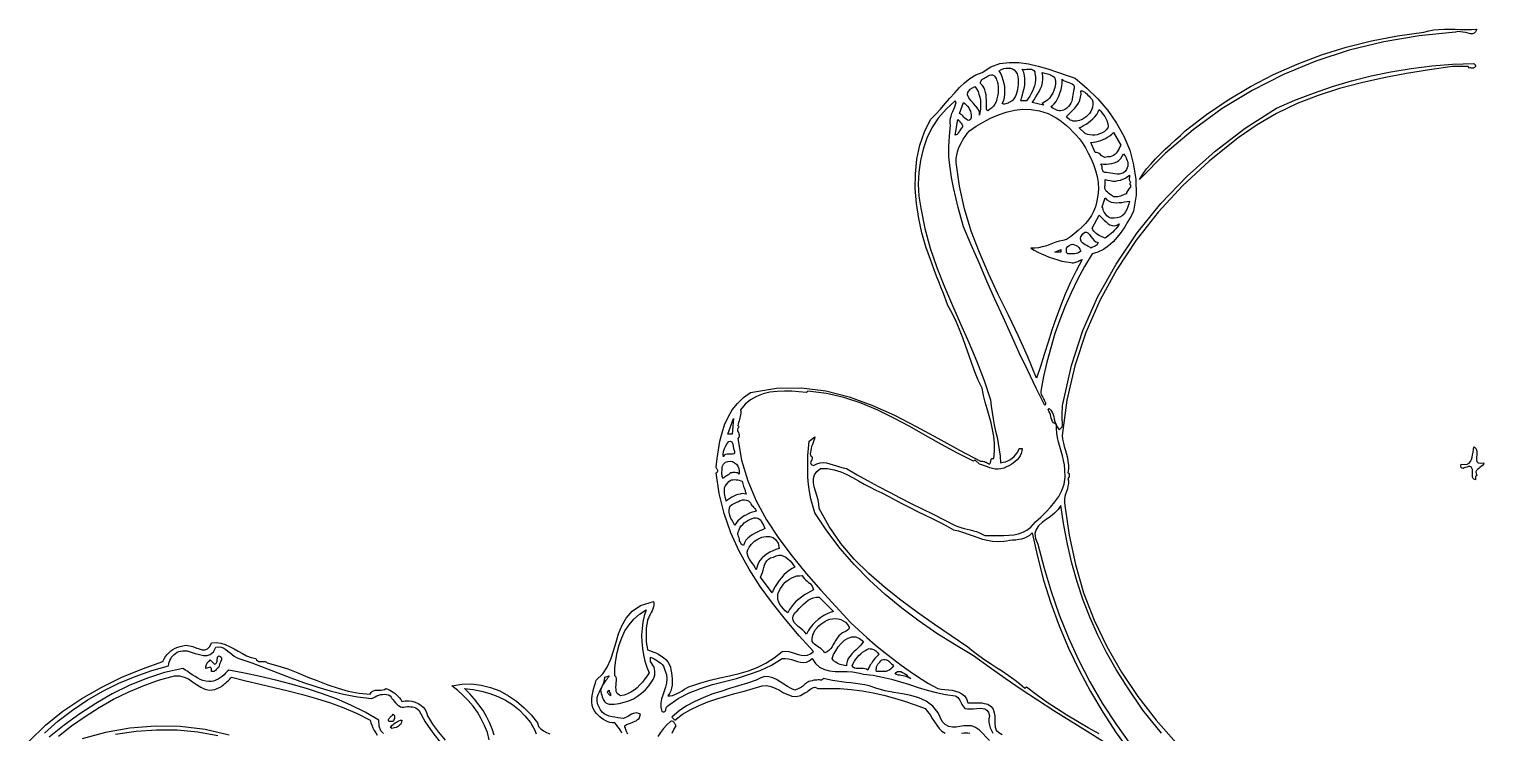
# Model space of a CAD drawing. Extents: x 0.04 to 7.15, y 0.03 to 8.65.
# Drawn here: x 0.44 to 7.13, y 5.41 to 8.65 of the extents above; entities that cross this region are included whole.
import ezdxf

# ---------------------------------------------------------------- set-up
doc = ezdxf.new("R2010")
doc.units = 0
doc.layers.add('1', color=7, linetype='Continuous')

msp = doc.modelspace()

# ---------------------------------------------------------------- linework, layer by layer
for points in [[(7.098, 8.651), (7.093, 8.64), (7.086, 8.634), (7.078, 8.631), (7.069, 8.631), (7.058, 8.633), (7.046, 8.636), (7.034, 8.638), (7.023, 8.64), (7.011, 8.641), (7, 8.638), (6.833, 8.621), (6.67, 8.593), (6.511, 8.555), (6.357, 8.504), (6.208, 8.443), (6.064, 8.37), (5.926, 8.286), (5.793, 8.189), (5.666, 8.081), (5.546, 7.96), (5.562, 7.985), (5.579, 8.009), (5.599, 8.032), (5.62, 8.055), (5.642, 8.078), (5.664, 8.1), (5.688, 8.121), (5.711, 8.143), (5.734, 8.163), (5.756, 8.184), (5.854, 8.259), (5.954, 8.327), (6.057, 8.388), (6.163, 8.443), (6.272, 8.491), (6.383, 8.533), (6.497, 8.569), (6.614, 8.598), (6.733, 8.621), (6.855, 8.638), (6.877, 8.644), (6.9, 8.648), (6.924, 8.65), (6.949, 8.652), (6.974, 8.652), (6.998, 8.651), (7.024, 8.65), (7.049, 8.65), (7.074, 8.65), (7.098, 8.651)], [(3.164, 5.413), (3.159, 5.423), (3.153, 5.433), (3.146, 5.442), (3.139, 5.451), (3.131, 5.46), (3.12, 5.46), (3.109, 5.462), (3.099, 5.465), (3.09, 5.469), (3.08, 5.475), (3.071, 5.481), (3.063, 5.488), (3.055, 5.496), (3.047, 5.504), (3.039, 5.513), (3.032, 5.526), (3.028, 5.54), (3.026, 5.555), (3.026, 5.57), (3.027, 5.585), (3.03, 5.6), (3.034, 5.615), (3.038, 5.63), (3.042, 5.644), (3.046, 5.657), (3.076, 5.685), (3.097, 5.717), (3.113, 5.753), (3.126, 5.791), (3.137, 5.831), (3.149, 5.87), (3.164, 5.907), (3.184, 5.942), (3.212, 5.974), (3.25, 6), (3.309, 6.019), (3.311, 6.011), (3.311, 6.002), (3.31, 5.994), (3.307, 5.985), (3.303, 5.976), (3.298, 5.968), (3.294, 5.959), (3.289, 5.951), (3.286, 5.942), (3.282, 5.934), (3.28, 5.921), (3.277, 5.907), (3.276, 5.893), (3.275, 5.879), (3.275, 5.865), (3.275, 5.85), (3.276, 5.836), (3.277, 5.822), (3.28, 5.808), (3.282, 5.796), (3.295, 5.791), (3.307, 5.787), (3.32, 5.782), (3.333, 5.776), (3.344, 5.769), (3.356, 5.761), (3.366, 5.752), (3.375, 5.741), (3.382, 5.73), (3.388, 5.717), (3.39, 5.704), (3.392, 5.691), (3.394, 5.677), (3.395, 5.662), (3.396, 5.648), (3.395, 5.634), (3.393, 5.62), (3.389, 5.607), (3.383, 5.595), (3.375, 5.585), (3.386, 5.585), (3.397, 5.586), (3.408, 5.59), (3.419, 5.595), (3.43, 5.601), (3.441, 5.608), (3.452, 5.615), (3.463, 5.622), (3.475, 5.627), (3.486, 5.631), (3.528, 5.645), (3.571, 5.657), (3.615, 5.667), (3.659, 5.677), (3.703, 5.688), (3.746, 5.7), (3.787, 5.715), (3.827, 5.735), (3.865, 5.759), (3.901, 5.789), (3.916, 5.79), (3.932, 5.788), (3.947, 5.784), (3.962, 5.779), (3.976, 5.775), (3.99, 5.771), (4.004, 5.77), (4.018, 5.771), (4.032, 5.777), (4.046, 5.789), (3.98, 5.861), (3.917, 5.935), (3.857, 6.011), (3.801, 6.088), (3.75, 6.168), (3.704, 6.25), (3.665, 6.335), (3.634, 6.424), (3.611, 6.516), (3.598, 6.611), (3.602, 6.613), (3.604, 6.616), (3.605, 6.618), (3.605, 6.621), (3.604, 6.624), (3.602, 6.626), (3.601, 6.629), (3.599, 6.632), (3.598, 6.635), (3.598, 6.638), (3.602, 6.677), (3.608, 6.717), (3.615, 6.756), (3.625, 6.795), (3.637, 6.832), (3.653, 6.867), (3.672, 6.9), (3.696, 6.93), (3.724, 6.957), (3.756, 6.98), (3.876, 7), (3.991, 7.002), (4.102, 6.988), (4.21, 6.96), (4.315, 6.922), (4.418, 6.876), (4.518, 6.824), (4.618, 6.77), (4.717, 6.715), (4.815, 6.664), (4.82, 6.664), (4.824, 6.664), (4.828, 6.663), (4.833, 6.662), (4.836, 6.66), (4.84, 6.659), (4.844, 6.657), (4.847, 6.655), (4.851, 6.653), (4.855, 6.651), (4.858, 6.653), (4.86, 6.656), (4.861, 6.66), (4.862, 6.664), (4.862, 6.667), (4.863, 6.671), (4.864, 6.674), (4.866, 6.676), (4.87, 6.677), (4.875, 6.677), (4.879, 6.711), (4.879, 6.745), (4.876, 6.777), (4.87, 6.81), (4.863, 6.841), (4.854, 6.873), (4.845, 6.905), (4.836, 6.936), (4.828, 6.967), (4.822, 7), (4.804, 7.037), (4.789, 7.075), (4.774, 7.114), (4.76, 7.153), (4.747, 7.192), (4.733, 7.231), (4.718, 7.27), (4.702, 7.307), (4.684, 7.345), (4.664, 7.381), (4.657, 7.402), (4.649, 7.423), (4.641, 7.444), (4.632, 7.465), (4.624, 7.486), (4.615, 7.507), (4.607, 7.528), (4.599, 7.549), (4.592, 7.57), (4.585, 7.592), (4.563, 7.651), (4.544, 7.715), (4.53, 7.781), (4.52, 7.849), (4.514, 7.918), (4.515, 7.986), (4.521, 8.054), (4.535, 8.118), (4.556, 8.18), (4.585, 8.236), (4.608, 8.259), (4.63, 8.283), (4.652, 8.309), (4.673, 8.334), (4.696, 8.359), (4.718, 8.383), (4.741, 8.405), (4.766, 8.425), (4.793, 8.441), (4.822, 8.453), (4.862, 8.478), (4.904, 8.493), (4.947, 8.499), (4.991, 8.498), (5.036, 8.492), (5.08, 8.482), (5.124, 8.469), (5.168, 8.454), (5.209, 8.44), (5.25, 8.427)], [(5.381, 5.373), (5.305, 5.421), (5.229, 5.468), (5.152, 5.516), (5.077, 5.564), (5.002, 5.614), (4.928, 5.664), (4.854, 5.716), (4.782, 5.769), (4.698, 5.819), (4.614, 5.872), (4.532, 5.928), (4.453, 5.988), (4.376, 6.05), (4.303, 6.117), (4.233, 6.188), (4.168, 6.263), (4.107, 6.343), (4.052, 6.427), (4.042, 6.459), (4.034, 6.491), (4.027, 6.524), (4.023, 6.557), (4.02, 6.59), (4.019, 6.623), (4.019, 6.657), (4.02, 6.69), (4.023, 6.723), (4.026, 6.756), (4.052, 6.776), (4.05, 6.767), (4.047, 6.759), (4.044, 6.75), (4.041, 6.741), (4.037, 6.732), (4.035, 6.723), (4.033, 6.715), (4.032, 6.706), (4.031, 6.698), (4.032, 6.69), (4.038, 6.686), (4.04, 6.681), (4.039, 6.676), (4.038, 6.671), (4.035, 6.666), (4.033, 6.661), (4.032, 6.656), (4.033, 6.652), (4.038, 6.648), (4.046, 6.644), (4.061, 6.652), (4.076, 6.657), (4.091, 6.658), (4.106, 6.656), (4.121, 6.652), (4.136, 6.648), (4.152, 6.643), (4.166, 6.638), (4.182, 6.634), (4.197, 6.631), (4.246, 6.602), (4.295, 6.575), (4.345, 6.548), (4.395, 6.522), (4.445, 6.496), (4.496, 6.47), (4.546, 6.445), (4.597, 6.42), (4.647, 6.394), (4.697, 6.368), (4.71, 6.363), (4.724, 6.359), (4.739, 6.355), (4.753, 6.352), (4.767, 6.348), (4.782, 6.344), (4.796, 6.34), (4.809, 6.335), (4.822, 6.329), (4.835, 6.322), (4.856, 6.322), (4.877, 6.322), (4.9, 6.322), (4.922, 6.322), (4.945, 6.323), (4.967, 6.326), (4.989, 6.33), (5.009, 6.337), (5.028, 6.347), (5.046, 6.361), (5.068, 6.385), (5.092, 6.407), (5.115, 6.43), (5.137, 6.453), (5.157, 6.477), (5.175, 6.502), (5.189, 6.529), (5.199, 6.558), (5.204, 6.59), (5.203, 6.625), (5.201, 6.647), (5.197, 6.668), (5.192, 6.689), (5.186, 6.71), (5.18, 6.731), (5.174, 6.752), (5.169, 6.773), (5.165, 6.793), (5.164, 6.814), (5.164, 6.835), (5.156, 6.837), (5.15, 6.841), (5.145, 6.847), (5.142, 6.854), (5.14, 6.862), (5.138, 6.87), (5.136, 6.879), (5.133, 6.887), (5.129, 6.894), (5.125, 6.901), (5.131, 6.907), (5.138, 6.899), (5.144, 6.889), (5.148, 6.879), (5.152, 6.869), (5.154, 6.858), (5.157, 6.847), (5.16, 6.837), (5.164, 6.827), (5.17, 6.817), (5.177, 6.809), (5.19, 6.822), (5.191, 6.832), (5.191, 6.843), (5.19, 6.854), (5.19, 6.867), (5.19, 6.879), (5.19, 6.892), (5.191, 6.905), (5.192, 6.917), (5.194, 6.929), (5.197, 6.94), (5.233, 7.105), (5.286, 7.266), (5.355, 7.421), (5.439, 7.571), (5.536, 7.714), (5.645, 7.849), (5.765, 7.975), (5.894, 8.091), (6.032, 8.196), (6.177, 8.289), (6.261, 8.325), (6.347, 8.358), (6.434, 8.388), (6.522, 8.414), (6.612, 8.437), (6.703, 8.456), (6.796, 8.471), (6.891, 8.483), (6.987, 8.49), (7.085, 8.493), (7.086, 8.492), (7.088, 8.49), (7.089, 8.489), (7.09, 8.487), (7.092, 8.486), (7.092, 8.484), (7.092, 8.482), (7.092, 8.48), (7.09, 8.477), (7.088, 8.475), (7.085, 8.474), (7.083, 8.473), (7.08, 8.473), (7.077, 8.473), (7.074, 8.473), (7.071, 8.474), (7.068, 8.474), (7.065, 8.473), (7.059, 8.48), (7.053, 8.48), (7.047, 8.48), (7.041, 8.48), (7.033, 8.48), (7.026, 8.48), (7.018, 8.48), (7.01, 8.48), (7.002, 8.48), (6.994, 8.48), (6.986, 8.48), (6.88, 8.464), (6.775, 8.447), (6.671, 8.428), (6.568, 8.405), (6.467, 8.378), (6.368, 8.347), (6.271, 8.309), (6.177, 8.264), (6.087, 8.212), (6, 8.151), (5.867, 8.045), (5.744, 7.931), (5.632, 7.81), (5.53, 7.681), (5.441, 7.546), (5.363, 7.404), (5.299, 7.256), (5.248, 7.103), (5.212, 6.945), (5.19, 6.782), (5.192, 6.765), (5.196, 6.747), (5.2, 6.731), (5.205, 6.713), (5.21, 6.696), (5.214, 6.68), (5.217, 6.663), (5.219, 6.646), (5.219, 6.629), (5.217, 6.611), (5.219, 6.61), (5.22, 6.608), (5.222, 6.607), (5.222, 6.605), (5.223, 6.603), (5.223, 6.6), (5.223, 6.597), (5.223, 6.594), (5.223, 6.592), (5.217, 6.585), (5.219, 6.573), (5.219, 6.561), (5.217, 6.549), (5.214, 6.537), (5.21, 6.525), (5.206, 6.513), (5.203, 6.501), (5.201, 6.488), (5.201, 6.474), (5.203, 6.46), (5.222, 6.323), (5.251, 6.189), (5.289, 6.059), (5.338, 5.933), (5.396, 5.811), (5.463, 5.694), (5.539, 5.581), (5.623, 5.472), (5.715, 5.368)], [(5.25, 8.427), (5.304, 8.381), (5.354, 8.331), (5.4, 8.277), (5.44, 8.219), (5.474, 8.159), (5.501, 8.095), (5.519, 8.028), (5.529, 7.96), (5.53, 7.888), (5.519, 7.815), (5.507, 7.792), (5.493, 7.767), (5.479, 7.743), (5.462, 7.718), (5.444, 7.695), (5.425, 7.674), (5.403, 7.655), (5.38, 7.638), (5.355, 7.626), (5.328, 7.618), (5.293, 7.56), (5.261, 7.5), (5.231, 7.439), (5.204, 7.378), (5.18, 7.315), (5.157, 7.251), (5.138, 7.186), (5.12, 7.12), (5.105, 7.054), (5.092, 6.986), (5.092, 6.979), (5.094, 6.972), (5.097, 6.965), (5.101, 6.958), (5.105, 6.952), (5.108, 6.945), (5.111, 6.939), (5.113, 6.933), (5.113, 6.927), (5.111, 6.921), (5.071, 7), (5.032, 7.081), (4.993, 7.162), (4.955, 7.245), (4.918, 7.327), (4.881, 7.41), (4.844, 7.493), (4.808, 7.576), (4.772, 7.66), (4.736, 7.743), (4.724, 7.787), (4.712, 7.832), (4.701, 7.877), (4.69, 7.923), (4.681, 7.969), (4.674, 8.016), (4.669, 8.063), (4.668, 8.111), (4.671, 8.16), (4.677, 8.21), (4.675, 8.221), (4.675, 8.231), (4.676, 8.242), (4.679, 8.252), (4.683, 8.263), (4.687, 8.273), (4.692, 8.284), (4.696, 8.294), (4.7, 8.305), (4.703, 8.315), (4.697, 8.322), (4.656, 8.284), (4.62, 8.243), (4.591, 8.197), (4.568, 8.15), (4.55, 8.099), (4.538, 8.047), (4.53, 7.994), (4.528, 7.939), (4.531, 7.884), (4.539, 7.828), (4.558, 7.735), (4.583, 7.644), (4.614, 7.555), (4.648, 7.467), (4.685, 7.381), (4.722, 7.296), (4.76, 7.21), (4.797, 7.123), (4.831, 7.036), (4.861, 6.947), (4.864, 6.917), (4.868, 6.888), (4.872, 6.859), (4.878, 6.831), (4.884, 6.802), (4.891, 6.774), (4.896, 6.745), (4.901, 6.717), (4.905, 6.687), (4.907, 6.657), (4.918, 6.659), (4.93, 6.661), (4.94, 6.666), (4.95, 6.671), (4.96, 6.678), (4.969, 6.685), (4.976, 6.694), (4.983, 6.703), (4.989, 6.713), (4.993, 6.723), (5.006, 6.723), (5.005, 6.711), (5.002, 6.699), (4.997, 6.689), (4.99, 6.679), (4.983, 6.671), (4.974, 6.662), (4.965, 6.655), (4.955, 6.649), (4.944, 6.643), (4.934, 6.638), (4.921, 6.632), (4.908, 6.629), (4.895, 6.628), (4.882, 6.628), (4.87, 6.63), (4.858, 6.634), (4.846, 6.638), (4.833, 6.642), (4.821, 6.647), (4.809, 6.651), (4.789, 6.671), (4.782, 6.664), (4.708, 6.701), (4.635, 6.741), (4.562, 6.782), (4.489, 6.823), (4.416, 6.862), (4.342, 6.899), (4.265, 6.931), (4.186, 6.957), (4.105, 6.976), (4.019, 6.986), (4.013, 6.98), (3.979, 6.983), (3.946, 6.986), (3.912, 6.986), (3.878, 6.985), (3.845, 6.981), (3.814, 6.974), (3.784, 6.962), (3.756, 6.947), (3.732, 6.927), (3.71, 6.901), (3.711, 6.893), (3.711, 6.885), (3.71, 6.877), (3.709, 6.87), (3.707, 6.863), (3.705, 6.856), (3.703, 6.849), (3.701, 6.842), (3.699, 6.835), (3.697, 6.828), (3.703, 6.822), (3.699, 6.817), (3.696, 6.811), (3.696, 6.806), (3.698, 6.801), (3.7, 6.796), (3.702, 6.79), (3.704, 6.785), (3.704, 6.78), (3.702, 6.775), (3.697, 6.769), (3.714, 6.669), (3.743, 6.574), (3.782, 6.482), (3.83, 6.394), (3.886, 6.309), (3.947, 6.227), (4.012, 6.148), (4.08, 6.07), (4.149, 5.995), (4.217, 5.921), (4.254, 5.886), (4.292, 5.853), (4.33, 5.819), (4.37, 5.787), (4.409, 5.756), (4.45, 5.725), (4.491, 5.696), (4.533, 5.668), (4.575, 5.642), (4.618, 5.618), (4.634, 5.615), (4.65, 5.614), (4.667, 5.612), (4.684, 5.61), (4.7, 5.606), (4.715, 5.601), (4.729, 5.594), (4.74, 5.584), (4.75, 5.57), (4.756, 5.552), (4.763, 5.552), (4.772, 5.552), (4.781, 5.552), (4.791, 5.553), (4.8, 5.553), (4.811, 5.553), (4.821, 5.552), (4.831, 5.55), (4.84, 5.548), (4.848, 5.546), (4.864, 5.535), (4.873, 5.523), (4.878, 5.507), (4.88, 5.491), (4.88, 5.474), (4.88, 5.457), (4.882, 5.441), (4.887, 5.427), (4.898, 5.416), (4.914, 5.407)], [(7.131, 6.657), (7.129, 6.65), (7.125, 6.644), (7.119, 6.639), (7.113, 6.635), (7.107, 6.631), (7.101, 6.626), (7.097, 6.621), (7.094, 6.615), (7.095, 6.607), (7.098, 6.598), (7.096, 6.597), (7.094, 6.595), (7.093, 6.594), (7.092, 6.592), (7.092, 6.59), (7.092, 6.587), (7.092, 6.584), (7.092, 6.581), (7.092, 6.578), (7.085, 6.581), (7.081, 6.585), (7.079, 6.591), (7.078, 6.597), (7.078, 6.604), (7.078, 6.612), (7.078, 6.619), (7.078, 6.626), (7.076, 6.632), (7.072, 6.638), (7.066, 6.639), (7.06, 6.639), (7.053, 6.637), (7.046, 6.635), (7.04, 6.633), (7.035, 6.631), (7.03, 6.632), (7.027, 6.635), (7.025, 6.641), (7.026, 6.651), (7.041, 6.649), (7.054, 6.65), (7.063, 6.655), (7.069, 6.662), (7.074, 6.672), (7.077, 6.682), (7.079, 6.694), (7.081, 6.706), (7.083, 6.718), (7.085, 6.73), (7.093, 6.725), (7.097, 6.717), (7.098, 6.706), (7.098, 6.694), (7.097, 6.682), (7.097, 6.671), (7.099, 6.663), (7.105, 6.657), (7.115, 6.655), (7.131, 6.657)], [(5.648, 5.412), (5.562, 5.518), (5.486, 5.631), (5.438, 5.706), (5.394, 5.784), (5.354, 5.863), (5.319, 5.943), (5.287, 6.025), (5.259, 6.109), (5.235, 6.195), (5.215, 6.282), (5.198, 6.37), (5.184, 6.46), (5.171, 6.442), (5.155, 6.425), (5.136, 6.41), (5.116, 6.396), (5.098, 6.382), (5.082, 6.367), (5.07, 6.35), (5.064, 6.331), (5.067, 6.309), (5.078, 6.282), (5.107, 6.172), (5.14, 6.064), (5.177, 5.957), (5.219, 5.852), (5.266, 5.75), (5.317, 5.649), (5.375, 5.551), (5.437, 5.455), (5.505, 5.361)], [(0.436, 5.376), (0.511, 5.449), (0.592, 5.514), (0.679, 5.572), (0.77, 5.625), (0.863, 5.67), (0.958, 5.709), (1.052, 5.743), (1.058, 5.755), (1.064, 5.766), (1.072, 5.775), (1.08, 5.784), (1.089, 5.791), (1.098, 5.798), (1.108, 5.804), (1.12, 5.809), (1.131, 5.812), (1.144, 5.815), (1.159, 5.817), (1.174, 5.815), (1.189, 5.811), (1.204, 5.805), (1.218, 5.8), (1.232, 5.796), (1.245, 5.796), (1.257, 5.8), (1.267, 5.811), (1.276, 5.828), (1.298, 5.83), (1.319, 5.827), (1.339, 5.821), (1.359, 5.812), (1.379, 5.801), (1.398, 5.79), (1.418, 5.779), (1.437, 5.769), (1.458, 5.761), (1.48, 5.756), (1.483, 5.75), (1.488, 5.745), (1.493, 5.743), (1.498, 5.743), (1.504, 5.743), (1.511, 5.743), (1.517, 5.743), (1.523, 5.742), (1.528, 5.74), (1.532, 5.736), (1.581, 5.723), (1.627, 5.708), (1.673, 5.69), (1.719, 5.671), (1.765, 5.653), (1.811, 5.635), (1.858, 5.62), (1.905, 5.606), (1.955, 5.597), (2.006, 5.592), (2.01, 5.6), (2.015, 5.605), (2.021, 5.608), (2.029, 5.611), (2.037, 5.611), (2.046, 5.611), (2.055, 5.611), (2.064, 5.612), (2.071, 5.614), (2.078, 5.618), (2.087, 5.615), (2.096, 5.611), (2.104, 5.606), (2.112, 5.601), (2.12, 5.595), (2.127, 5.589), (2.134, 5.582), (2.14, 5.575), (2.146, 5.567), (2.151, 5.559), (2.167, 5.561), (2.183, 5.562), (2.198, 5.56), (2.213, 5.556), (2.226, 5.55), (2.239, 5.542), (2.25, 5.532), (2.258, 5.521), (2.265, 5.508), (2.269, 5.493), (2.293, 5.454), (2.32, 5.417), (2.35, 5.381)], [(1.309, 5.717), (1.305, 5.714), (1.303, 5.711), (1.3, 5.708), (1.297, 5.705), (1.294, 5.701), (1.291, 5.699), (1.288, 5.696), (1.284, 5.696), (1.28, 5.696), (1.276, 5.697), (1.276, 5.7), (1.276, 5.703), (1.276, 5.705), (1.275, 5.708), (1.275, 5.71), (1.274, 5.712), (1.273, 5.714), (1.271, 5.715), (1.269, 5.717), (1.25, 5.71), (1.25, 5.715), (1.25, 5.719), (1.251, 5.724), (1.252, 5.728), (1.254, 5.732), (1.256, 5.736), (1.259, 5.74), (1.262, 5.743), (1.266, 5.746), (1.269, 5.75), (1.289, 5.73), (1.294, 5.732), (1.298, 5.736), (1.3, 5.74), (1.301, 5.744), (1.301, 5.748), (1.302, 5.753), (1.303, 5.758), (1.303, 5.762), (1.305, 5.766), (1.309, 5.769), (1.316, 5.766), (1.32, 5.763), (1.322, 5.758), (1.321, 5.752), (1.32, 5.747), (1.317, 5.74), (1.314, 5.734), (1.312, 5.728), (1.31, 5.722), (1.309, 5.717)], [(2.554, 5.382), (2.545, 5.416), (2.532, 5.448), (2.517, 5.479), (2.5, 5.509), (2.479, 5.537), (2.457, 5.563), (2.432, 5.588), (2.407, 5.611), (2.381, 5.631), (2.427, 5.638), (2.472, 5.639), (2.517, 5.634), (2.56, 5.623), (2.602, 5.607), (2.642, 5.585), (2.679, 5.56), (2.715, 5.53), (2.747, 5.497), (2.776, 5.46), (2.781, 5.444), (2.791, 5.432), (2.803, 5.423), (2.817, 5.416), (2.832, 5.409)], [(2.111, 5.467), (2.092, 5.467), (2.09, 5.471), (2.09, 5.475), (2.091, 5.479), (2.094, 5.482), (2.096, 5.485), (2.099, 5.488), (2.103, 5.491), (2.106, 5.493), (2.109, 5.496), (2.111, 5.5), (2.115, 5.497), (2.117, 5.494), (2.118, 5.49), (2.118, 5.487), (2.118, 5.483), (2.117, 5.48), (2.115, 5.476), (2.114, 5.473), (2.113, 5.469), (2.111, 5.467)], [(1.305, 5.401), (1.213, 5.418), (1.118, 5.426), (1.023, 5.426), (0.928, 5.42), (0.834, 5.407)], [(2.151, 5.473), (2.15, 5.465), (2.149, 5.458), (2.145, 5.453), (2.141, 5.449), (2.136, 5.445), (2.131, 5.442), (2.125, 5.439), (2.118, 5.437), (2.111, 5.436), (2.105, 5.434), (2.098, 5.44), (2.102, 5.444), (2.106, 5.448), (2.111, 5.452), (2.115, 5.456), (2.121, 5.46), (2.127, 5.464), (2.132, 5.467), (2.138, 5.47), (2.145, 5.472), (2.151, 5.473)]]:
    msp.add_lwpolyline(points)
at = {"layer": '1'}
for points in [[(4.894, 8.401), (4.895, 8.387), (4.895, 8.372), (4.895, 8.358), (4.893, 8.344), (4.89, 8.331), (4.886, 8.318), (4.881, 8.307), (4.874, 8.297), (4.865, 8.289), (4.855, 8.282), (4.848, 8.276), (4.846, 8.277), (4.844, 8.279), (4.843, 8.28), (4.842, 8.282), (4.842, 8.284), (4.842, 8.287), (4.842, 8.29), (4.842, 8.293), (4.842, 8.296), (4.842, 8.305), (4.842, 8.316), (4.842, 8.327), (4.841, 8.338), (4.84, 8.35), (4.837, 8.361), (4.834, 8.372), (4.829, 8.383), (4.823, 8.392), (4.815, 8.401), (4.815, 8.408), (4.817, 8.414), (4.82, 8.418), (4.824, 8.422), (4.829, 8.425), (4.834, 8.428), (4.84, 8.431), (4.845, 8.434), (4.85, 8.437), (4.855, 8.44), (4.863, 8.442), (4.869, 8.442), (4.875, 8.439), (4.879, 8.436), (4.883, 8.43), (4.886, 8.425), (4.888, 8.418), (4.891, 8.412), (4.893, 8.406), (4.894, 8.401)], [(4.986, 8.434), (4.987, 8.421), (4.987, 8.409), (4.987, 8.397), (4.986, 8.385), (4.984, 8.373), (4.982, 8.362), (4.979, 8.351), (4.974, 8.341), (4.968, 8.331), (4.96, 8.322), (4.957, 8.32), (4.953, 8.318), (4.95, 8.316), (4.945, 8.314), (4.941, 8.312), (4.936, 8.31), (4.931, 8.308), (4.925, 8.307), (4.92, 8.307), (4.914, 8.309), (4.921, 8.323), (4.925, 8.338), (4.927, 8.354), (4.927, 8.37), (4.926, 8.386), (4.923, 8.402), (4.919, 8.417), (4.914, 8.432), (4.908, 8.447), (4.901, 8.46), (4.911, 8.466), (4.921, 8.47), (4.931, 8.473), (4.942, 8.473), (4.952, 8.472), (4.962, 8.469), (4.97, 8.464), (4.977, 8.456), (4.983, 8.446), (4.986, 8.434)], [(5.065, 8.447), (5.067, 8.432), (5.067, 8.418), (5.066, 8.404), (5.063, 8.391), (5.059, 8.379), (5.054, 8.367), (5.048, 8.355), (5.041, 8.344), (5.034, 8.333), (5.026, 8.322), (5, 8.322), (5.003, 8.335), (5.007, 8.349), (5.011, 8.364), (5.015, 8.379), (5.018, 8.394), (5.019, 8.409), (5.019, 8.424), (5.017, 8.439), (5.013, 8.453), (5.006, 8.467), (5.013, 8.466), (5.02, 8.466), (5.027, 8.467), (5.035, 8.467), (5.042, 8.467), (5.049, 8.467), (5.055, 8.465), (5.06, 8.461), (5.064, 8.456), (5.065, 8.447)], [(5.157, 8.427), (5.159, 8.412), (5.159, 8.398), (5.157, 8.384), (5.152, 8.37), (5.147, 8.358), (5.14, 8.346), (5.132, 8.335), (5.122, 8.325), (5.111, 8.317), (5.098, 8.309), (5.105, 8.302), (5.052, 8.315), (5.061, 8.327), (5.069, 8.34), (5.077, 8.352), (5.085, 8.365), (5.091, 8.378), (5.096, 8.391), (5.099, 8.406), (5.101, 8.421), (5.101, 8.437), (5.098, 8.453), (5.104, 8.451), (5.111, 8.449), (5.117, 8.447), (5.123, 8.446), (5.129, 8.444), (5.136, 8.442), (5.141, 8.439), (5.147, 8.436), (5.152, 8.432), (5.157, 8.427)], [(4.809, 8.256), (4.81, 8.27), (4.804, 8.284), (4.793, 8.297), (4.782, 8.31), (4.77, 8.323), (4.76, 8.336), (4.755, 8.349), (4.756, 8.361), (4.767, 8.375), (4.789, 8.388), (4.796, 8.377), (4.803, 8.365), (4.807, 8.352), (4.811, 8.339), (4.814, 8.325), (4.815, 8.311), (4.815, 8.297), (4.814, 8.283), (4.812, 8.27), (4.809, 8.256)], [(5.243, 8.368), (5.241, 8.358), (5.24, 8.349), (5.238, 8.34), (5.236, 8.33), (5.234, 8.321), (5.23, 8.312), (5.226, 8.304), (5.22, 8.296), (5.212, 8.289), (5.203, 8.282), (5.197, 8.279), (5.19, 8.277), (5.183, 8.276), (5.176, 8.276), (5.169, 8.278), (5.162, 8.28), (5.156, 8.284), (5.149, 8.287), (5.143, 8.291), (5.138, 8.296), (5.146, 8.3), (5.154, 8.308), (5.162, 8.319), (5.168, 8.331), (5.175, 8.344), (5.18, 8.358), (5.185, 8.374), (5.188, 8.39), (5.19, 8.405), (5.19, 8.421), (5.196, 8.416), (5.204, 8.412), (5.212, 8.409), (5.221, 8.407), (5.229, 8.404), (5.236, 8.4), (5.242, 8.395), (5.245, 8.388), (5.246, 8.379), (5.243, 8.368)], [(4.769, 8.236), (4.763, 8.233), (4.758, 8.232), (4.753, 8.234), (4.748, 8.237), (4.743, 8.242), (4.738, 8.247), (4.733, 8.253), (4.728, 8.258), (4.722, 8.261), (4.717, 8.263), (4.736, 8.315), (4.743, 8.31), (4.749, 8.304), (4.754, 8.298), (4.76, 8.29), (4.764, 8.282), (4.768, 8.274), (4.77, 8.266), (4.771, 8.256), (4.771, 8.246), (4.769, 8.236)], [(5.328, 8.328), (5.331, 8.317), (5.331, 8.305), (5.329, 8.293), (5.326, 8.283), (5.322, 8.273), (5.316, 8.264), (5.309, 8.256), (5.301, 8.249), (5.292, 8.242), (5.282, 8.236), (5.277, 8.234), (5.27, 8.232), (5.263, 8.23), (5.256, 8.229), (5.248, 8.229), (5.241, 8.229), (5.234, 8.231), (5.227, 8.233), (5.222, 8.238), (5.217, 8.243), (5.21, 8.25), (5.219, 8.259), (5.229, 8.268), (5.239, 8.279), (5.249, 8.289), (5.258, 8.3), (5.265, 8.312), (5.271, 8.325), (5.275, 8.339), (5.277, 8.353), (5.276, 8.368), (5.282, 8.368), (5.289, 8.365), (5.294, 8.362), (5.299, 8.358), (5.304, 8.354), (5.309, 8.348), (5.314, 8.343), (5.319, 8.337), (5.324, 8.333), (5.328, 8.328)], [(4.73, 8.197), (4.725, 8.194), (4.722, 8.19), (4.719, 8.186), (4.717, 8.182), (4.715, 8.178), (4.712, 8.174), (4.71, 8.17), (4.707, 8.167), (4.702, 8.165), (4.697, 8.164), (4.71, 8.236), (4.713, 8.233), (4.717, 8.23), (4.72, 8.226), (4.723, 8.223), (4.726, 8.219), (4.729, 8.215), (4.73, 8.211), (4.731, 8.207), (4.731, 8.202), (4.73, 8.197)], [(5.282, 8.131), (5.297, 8.106), (5.31, 8.081), (5.324, 8.055), (5.335, 8.029), (5.344, 8.002), (5.351, 7.974), (5.356, 7.946), (5.357, 7.916), (5.355, 7.886), (5.348, 7.855), (5.343, 7.834), (5.335, 7.813), (5.325, 7.794), (5.312, 7.775), (5.297, 7.757), (5.281, 7.741), (5.264, 7.725), (5.246, 7.71), (5.228, 7.696), (5.21, 7.684), (5.193, 7.68), (5.177, 7.676), (5.161, 7.671), (5.145, 7.665), (5.13, 7.659), (5.114, 7.654), (5.098, 7.65), (5.081, 7.646), (5.064, 7.644), (5.046, 7.644), (5.062, 7.635), (5.078, 7.626), (5.095, 7.618), (5.113, 7.61), (5.131, 7.602), (5.15, 7.596), (5.17, 7.59), (5.189, 7.585), (5.21, 7.581), (5.23, 7.578), (5.236, 7.577), (5.242, 7.577), (5.247, 7.578), (5.253, 7.579), (5.258, 7.581), (5.263, 7.583), (5.267, 7.586), (5.272, 7.588), (5.277, 7.59), (5.282, 7.592), (5.254, 7.54), (5.228, 7.487), (5.204, 7.433), (5.182, 7.378), (5.162, 7.323), (5.143, 7.267), (5.125, 7.211), (5.107, 7.155), (5.09, 7.1), (5.072, 7.046), (5.032, 7.144), (4.989, 7.24), (4.943, 7.336), (4.896, 7.431), (4.851, 7.527), (4.809, 7.624), (4.771, 7.723), (4.74, 7.825), (4.717, 7.93), (4.703, 8.039), (4.703, 8.056), (4.705, 8.072), (4.709, 8.088), (4.713, 8.103), (4.719, 8.117), (4.727, 8.131), (4.735, 8.145), (4.744, 8.158), (4.753, 8.171), (4.763, 8.184), (4.794, 8.205), (4.827, 8.224), (4.861, 8.243), (4.897, 8.258), (4.933, 8.27), (4.971, 8.279), (5.009, 8.283), (5.047, 8.282), (5.086, 8.276), (5.125, 8.263), (5.143, 8.254), (5.162, 8.244), (5.179, 8.233), (5.195, 8.221), (5.21, 8.208), (5.225, 8.195), (5.24, 8.18), (5.254, 8.164), (5.268, 8.148), (5.282, 8.131)], [(5.401, 8.197), (5.393, 8.188), (5.384, 8.18), (5.374, 8.175), (5.363, 8.17), (5.352, 8.166), (5.341, 8.164), (5.33, 8.164), (5.318, 8.165), (5.307, 8.167), (5.296, 8.171), (5.269, 8.197), (5.279, 8.202), (5.289, 8.208), (5.3, 8.214), (5.311, 8.222), (5.321, 8.23), (5.332, 8.239), (5.341, 8.249), (5.349, 8.259), (5.356, 8.271), (5.361, 8.282), (5.368, 8.275), (5.374, 8.266), (5.38, 8.258), (5.386, 8.25), (5.391, 8.241), (5.395, 8.232), (5.399, 8.223), (5.401, 8.214), (5.402, 8.206), (5.401, 8.197)], [(5.46, 8.118), (5.456, 8.111), (5.452, 8.103), (5.448, 8.095), (5.444, 8.087), (5.439, 8.081), (5.433, 8.075), (5.427, 8.07), (5.419, 8.067), (5.411, 8.065), (5.401, 8.065), (5.393, 8.063), (5.386, 8.062), (5.38, 8.064), (5.375, 8.067), (5.37, 8.071), (5.365, 8.076), (5.36, 8.08), (5.354, 8.083), (5.348, 8.085), (5.342, 8.085), (5.322, 8.131), (5.334, 8.132), (5.346, 8.134), (5.357, 8.136), (5.368, 8.14), (5.379, 8.144), (5.389, 8.149), (5.399, 8.155), (5.409, 8.161), (5.418, 8.168), (5.427, 8.177), (5.46, 8.118)], [(5.486, 8.006), (5.48, 7.997), (5.472, 7.991), (5.463, 7.987), (5.453, 7.985), (5.444, 7.985), (5.433, 7.986), (5.423, 7.987), (5.412, 7.989), (5.403, 7.991), (5.394, 7.993), (5.387, 7.993), (5.381, 7.995), (5.378, 7.998), (5.377, 8.002), (5.375, 8.007), (5.375, 8.012), (5.374, 8.018), (5.373, 8.023), (5.371, 8.028), (5.368, 8.032), (5.381, 8.031), (5.394, 8.031), (5.407, 8.032), (5.418, 8.034), (5.43, 8.037), (5.441, 8.042), (5.451, 8.048), (5.46, 8.057), (5.467, 8.067), (5.473, 8.078), (5.477, 8.072), (5.481, 8.066), (5.485, 8.059), (5.488, 8.051), (5.491, 8.044), (5.493, 8.036), (5.493, 8.029), (5.492, 8.021), (5.49, 8.013), (5.486, 8.006)], [(5.506, 7.947), (5.5, 7.94), (5.504, 7.935), (5.505, 7.931), (5.504, 7.926), (5.502, 7.922), (5.499, 7.918), (5.495, 7.914), (5.492, 7.909), (5.489, 7.905), (5.487, 7.9), (5.486, 7.894), (5.481, 7.893), (5.475, 7.891), (5.469, 7.888), (5.464, 7.886), (5.458, 7.884), (5.453, 7.882), (5.447, 7.881), (5.441, 7.88), (5.434, 7.88), (5.427, 7.881), (5.422, 7.885), (5.416, 7.888), (5.41, 7.893), (5.404, 7.897), (5.399, 7.902), (5.393, 7.907), (5.39, 7.913), (5.387, 7.919), (5.386, 7.926), (5.388, 7.934), (5.388, 7.96), (5.399, 7.957), (5.411, 7.955), (5.423, 7.953), (5.435, 7.953), (5.447, 7.955), (5.458, 7.957), (5.47, 7.961), (5.481, 7.966), (5.49, 7.972), (5.5, 7.98), (5.5, 7.976), (5.5, 7.973), (5.5, 7.969), (5.499, 7.965), (5.499, 7.962), (5.499, 7.958), (5.5, 7.955), (5.501, 7.952), (5.503, 7.949), (5.506, 7.947)], [(5.5, 7.861), (5.497, 7.848), (5.493, 7.835), (5.488, 7.822), (5.482, 7.811), (5.475, 7.801), (5.467, 7.793), (5.456, 7.787), (5.444, 7.783), (5.43, 7.782), (5.414, 7.782), (5.407, 7.785), (5.402, 7.789), (5.396, 7.793), (5.392, 7.798), (5.388, 7.804), (5.384, 7.81), (5.381, 7.816), (5.379, 7.822), (5.377, 7.829), (5.375, 7.835), (5.388, 7.875), (5.396, 7.866), (5.406, 7.86), (5.416, 7.856), (5.428, 7.854), (5.441, 7.853), (5.453, 7.854), (5.465, 7.855), (5.477, 7.857), (5.489, 7.859), (5.5, 7.861)], [(5.453, 7.756), (5.449, 7.749), (5.443, 7.741), (5.437, 7.733), (5.43, 7.725), (5.423, 7.718), (5.416, 7.711), (5.408, 7.705), (5.401, 7.699), (5.394, 7.694), (5.388, 7.69), (5.381, 7.693), (5.374, 7.696), (5.367, 7.699), (5.36, 7.703), (5.353, 7.707), (5.347, 7.712), (5.341, 7.717), (5.336, 7.723), (5.332, 7.729), (5.328, 7.736), (5.361, 7.796), (5.368, 7.789), (5.376, 7.781), (5.384, 7.773), (5.392, 7.765), (5.401, 7.758), (5.41, 7.752), (5.42, 7.748), (5.431, 7.747), (5.442, 7.75), (5.453, 7.756)], [(5.355, 7.671), (5.354, 7.666), (5.352, 7.662), (5.349, 7.658), (5.346, 7.656), (5.342, 7.654), (5.338, 7.652), (5.334, 7.65), (5.329, 7.648), (5.326, 7.647), (5.322, 7.644), (5.317, 7.648), (5.31, 7.652), (5.303, 7.656), (5.296, 7.66), (5.29, 7.664), (5.284, 7.669), (5.279, 7.674), (5.276, 7.681), (5.275, 7.688), (5.276, 7.697), (5.286, 7.71), (5.294, 7.717), (5.302, 7.717), (5.309, 7.714), (5.316, 7.707), (5.322, 7.698), (5.329, 7.689), (5.337, 7.68), (5.345, 7.674), (5.355, 7.671)], [(5.157, 7.625), (5.184, 7.638), (5.184, 7.625), (5.157, 7.625)], [(5.276, 7.631), (5.271, 7.627), (5.266, 7.623), (5.261, 7.621), (5.255, 7.62), (5.249, 7.618), (5.243, 7.618), (5.236, 7.618), (5.229, 7.618), (5.223, 7.618), (5.217, 7.618), (5.214, 7.62), (5.212, 7.622), (5.21, 7.624), (5.21, 7.627), (5.21, 7.629), (5.21, 7.633), (5.21, 7.636), (5.21, 7.638), (5.21, 7.641), (5.21, 7.644), (5.216, 7.652), (5.223, 7.657), (5.231, 7.661), (5.239, 7.662), (5.247, 7.66), (5.254, 7.657), (5.261, 7.653), (5.267, 7.647), (5.272, 7.639), (5.276, 7.631)], [(3.651, 6.789), (3.677, 6.861), (3.671, 6.789), (3.651, 6.789)], [(3.677, 6.723), (3.682, 6.71), (3.682, 6.703), (3.679, 6.698), (3.673, 6.696), (3.666, 6.696), (3.657, 6.697), (3.649, 6.697), (3.641, 6.695), (3.635, 6.692), (3.631, 6.684), (3.63, 6.695), (3.632, 6.708), (3.636, 6.722), (3.642, 6.735), (3.649, 6.746), (3.656, 6.754), (3.663, 6.756), (3.67, 6.753), (3.674, 6.743), (3.677, 6.723)], [(3.703, 6.618), (3.703, 6.605), (3.7, 6.607), (3.696, 6.61), (3.691, 6.611), (3.686, 6.612), (3.68, 6.612), (3.675, 6.612), (3.67, 6.611), (3.665, 6.61), (3.661, 6.607), (3.657, 6.605), (3.655, 6.602), (3.652, 6.6), (3.65, 6.599), (3.647, 6.597), (3.644, 6.596), (3.641, 6.594), (3.638, 6.592), (3.636, 6.59), (3.633, 6.588), (3.631, 6.585), (3.628, 6.589), (3.626, 6.594), (3.625, 6.599), (3.624, 6.604), (3.624, 6.61), (3.624, 6.615), (3.625, 6.621), (3.625, 6.627), (3.625, 6.632), (3.625, 6.638), (3.632, 6.65), (3.641, 6.659), (3.652, 6.663), (3.662, 6.664), (3.673, 6.662), (3.682, 6.657), (3.691, 6.65), (3.698, 6.641), (3.702, 6.63), (3.703, 6.618)], [(5.36, 5.409), (5.31, 5.438), (5.261, 5.467), (5.212, 5.496), (5.164, 5.526), (5.117, 5.557), (5.071, 5.59), (5.026, 5.625), (5.019, 5.618), (4.994, 5.64), (4.968, 5.66), (4.942, 5.678), (4.915, 5.696), (4.888, 5.714), (4.861, 5.731), (4.834, 5.749), (4.807, 5.768), (4.782, 5.787), (4.756, 5.809), (4.68, 5.861), (4.602, 5.913), (4.524, 5.968), (4.447, 6.024), (4.372, 6.084), (4.3, 6.147), (4.233, 6.214), (4.172, 6.286), (4.118, 6.363), (4.072, 6.447), (4.071, 6.466), (4.067, 6.486), (4.061, 6.506), (4.055, 6.526), (4.049, 6.546), (4.046, 6.565), (4.046, 6.584), (4.05, 6.601), (4.061, 6.617), (4.078, 6.631), (4.111, 6.63), (4.141, 6.624), (4.171, 6.615), (4.199, 6.603), (4.226, 6.589), (4.253, 6.574), (4.279, 6.559), (4.306, 6.544), (4.333, 6.531), (4.361, 6.519)], [(3.736, 6.513), (3.727, 6.514), (3.717, 6.515), (3.708, 6.513), (3.698, 6.511), (3.689, 6.507), (3.679, 6.503), (3.67, 6.498), (3.661, 6.492), (3.652, 6.486), (3.644, 6.48), (3.642, 6.489), (3.64, 6.498), (3.638, 6.507), (3.637, 6.516), (3.636, 6.524), (3.636, 6.532), (3.637, 6.541), (3.64, 6.549), (3.645, 6.557), (3.651, 6.565), (3.656, 6.571), (3.662, 6.575), (3.668, 6.578), (3.675, 6.579), (3.682, 6.58), (3.69, 6.579), (3.697, 6.578), (3.704, 6.576), (3.711, 6.574), (3.717, 6.572), (3.719, 6.566), (3.721, 6.56), (3.722, 6.554), (3.724, 6.548), (3.726, 6.542), (3.729, 6.537), (3.731, 6.53), (3.732, 6.525), (3.734, 6.518), (3.736, 6.513)], [(4.361, 6.519), (4.393, 6.501), (4.426, 6.483), (4.459, 6.466), (4.492, 6.449), (4.525, 6.432), (4.559, 6.416), (4.592, 6.4), (4.625, 6.383), (4.658, 6.366), (4.69, 6.348), (4.713, 6.343), (4.736, 6.336), (4.758, 6.328), (4.78, 6.321), (4.802, 6.313), (4.824, 6.306), (4.847, 6.3), (4.87, 6.296), (4.895, 6.295), (4.921, 6.296), (4.934, 6.298), (4.948, 6.3), (4.962, 6.302), (4.977, 6.303), (4.991, 6.305), (5.004, 6.307), (5.018, 6.311), (5.03, 6.317), (5.042, 6.324), (5.052, 6.335), (5.076, 6.225), (5.105, 6.117), (5.138, 6.011), (5.177, 5.906), (5.22, 5.804), (5.268, 5.703), (5.32, 5.605), (5.377, 5.509), (5.439, 5.414), (5.506, 5.322)], [(3.782, 6.434), (3.771, 6.431), (3.759, 6.428), (3.748, 6.423), (3.737, 6.418), (3.726, 6.412), (3.716, 6.405), (3.707, 6.398), (3.698, 6.389), (3.69, 6.379), (3.684, 6.368), (3.68, 6.375), (3.676, 6.384), (3.671, 6.392), (3.666, 6.401), (3.662, 6.41), (3.659, 6.42), (3.657, 6.43), (3.657, 6.439), (3.659, 6.45), (3.664, 6.46), (3.672, 6.465), (3.681, 6.469), (3.69, 6.474), (3.7, 6.479), (3.709, 6.483), (3.719, 6.486), (3.729, 6.486), (3.738, 6.485), (3.747, 6.481), (3.756, 6.473), (3.757, 6.469), (3.759, 6.465), (3.762, 6.46), (3.766, 6.457), (3.769, 6.453), (3.773, 6.45), (3.776, 6.446), (3.779, 6.442), (3.781, 6.438), (3.782, 6.434)], [(3.822, 6.355), (3.811, 6.349), (3.799, 6.344), (3.787, 6.338), (3.775, 6.332), (3.764, 6.325), (3.753, 6.318), (3.744, 6.31), (3.735, 6.3), (3.728, 6.289), (3.723, 6.276), (3.718, 6.279), (3.714, 6.282), (3.711, 6.287), (3.708, 6.293), (3.706, 6.298), (3.705, 6.305), (3.703, 6.311), (3.701, 6.317), (3.699, 6.323), (3.697, 6.328), (3.699, 6.339), (3.703, 6.349), (3.707, 6.358), (3.713, 6.366), (3.72, 6.373), (3.727, 6.38), (3.736, 6.386), (3.744, 6.391), (3.753, 6.396), (3.763, 6.401), (3.773, 6.404), (3.782, 6.404), (3.79, 6.402), (3.797, 6.398), (3.803, 6.392), (3.807, 6.385), (3.811, 6.377), (3.815, 6.369), (3.819, 6.362), (3.822, 6.355)], [(3.888, 6.263), (3.873, 6.258), (3.859, 6.252), (3.845, 6.245), (3.832, 6.238), (3.82, 6.229), (3.809, 6.219), (3.799, 6.207), (3.791, 6.194), (3.786, 6.18), (3.782, 6.164), (3.778, 6.174), (3.772, 6.184), (3.765, 6.194), (3.758, 6.204), (3.751, 6.213), (3.745, 6.224), (3.742, 6.234), (3.741, 6.245), (3.743, 6.257), (3.75, 6.269), (3.76, 6.283), (3.774, 6.296), (3.79, 6.306), (3.808, 6.314), (3.826, 6.318), (3.844, 6.318), (3.86, 6.313), (3.873, 6.303), (3.883, 6.287), (3.888, 6.263)], [(3.96, 6.177), (3.947, 6.171), (3.935, 6.162), (3.922, 6.152), (3.91, 6.141), (3.899, 6.128), (3.888, 6.115), (3.878, 6.101), (3.869, 6.087), (3.861, 6.073), (3.855, 6.059), (3.802, 6.131), (3.807, 6.141), (3.811, 6.152), (3.814, 6.163), (3.817, 6.175), (3.821, 6.186), (3.825, 6.196), (3.831, 6.206), (3.838, 6.214), (3.848, 6.22), (3.861, 6.223), (3.874, 6.229), (3.886, 6.231), (3.897, 6.231), (3.908, 6.227), (3.919, 6.222), (3.928, 6.215), (3.938, 6.206), (3.946, 6.197), (3.953, 6.187), (3.96, 6.177)], [(4.046, 6.072), (4.032, 6.065), (4.018, 6.057), (4.004, 6.049), (3.991, 6.039), (3.978, 6.029), (3.965, 6.018), (3.954, 6.006), (3.944, 5.994), (3.935, 5.981), (3.927, 5.967), (3.916, 5.976), (3.907, 5.985), (3.898, 5.995), (3.891, 6.005), (3.886, 6.016), (3.882, 6.027), (3.881, 6.039), (3.882, 6.052), (3.887, 6.065), (3.894, 6.078), (3.901, 6.089), (3.908, 6.099), (3.916, 6.108), (3.926, 6.115), (3.936, 6.122), (3.946, 6.128), (3.957, 6.132), (3.969, 6.136), (3.981, 6.137), (3.993, 6.138), (3.998, 6.13), (4.004, 6.123), (4.011, 6.117), (4.017, 6.112), (4.023, 6.106), (4.03, 6.101), (4.035, 6.095), (4.04, 6.089), (4.043, 6.081), (4.046, 6.072)], [(4.138, 5.973), (4.123, 5.968), (4.108, 5.962), (4.094, 5.954), (4.08, 5.945), (4.067, 5.935), (4.054, 5.924), (4.042, 5.912), (4.031, 5.898), (4.021, 5.884), (4.013, 5.868), (4.006, 5.877), (3.997, 5.886), (3.987, 5.895), (3.976, 5.903), (3.966, 5.912), (3.958, 5.921), (3.952, 5.931), (3.95, 5.942), (3.952, 5.953), (3.96, 5.967), (3.97, 5.976), (3.98, 5.986), (3.99, 5.997), (4, 6.006), (4.011, 6.016), (4.021, 6.024), (4.033, 6.031), (4.045, 6.036), (4.058, 6.039), (4.072, 6.039), (4.138, 5.973)], [(3.289, 5.69), (3.28, 5.676), (3.27, 5.662), (3.259, 5.648), (3.247, 5.635), (3.234, 5.622), (3.22, 5.611), (3.205, 5.602), (3.19, 5.594), (3.174, 5.588), (3.157, 5.585), (3.148, 5.59), (3.142, 5.596), (3.138, 5.604), (3.137, 5.614), (3.136, 5.624), (3.137, 5.635), (3.138, 5.645), (3.139, 5.655), (3.139, 5.664), (3.138, 5.671), (3.131, 5.677), (3.132, 5.713), (3.136, 5.749), (3.142, 5.784), (3.151, 5.819), (3.163, 5.851), (3.178, 5.883), (3.197, 5.911), (3.219, 5.937), (3.245, 5.96), (3.276, 5.98), (3.267, 5.953), (3.261, 5.924), (3.257, 5.894), (3.255, 5.864), (3.256, 5.833), (3.259, 5.803), (3.264, 5.773), (3.27, 5.744), (3.279, 5.716), (3.289, 5.69)], [(4.21, 5.901), (4.21, 5.896), (4.208, 5.892), (4.204, 5.888), (4.2, 5.885), (4.196, 5.882), (4.19, 5.879), (4.185, 5.877), (4.18, 5.874), (4.175, 5.871), (4.171, 5.868), (4.162, 5.86), (4.155, 5.85), (4.148, 5.84), (4.142, 5.83), (4.136, 5.82), (4.131, 5.81), (4.124, 5.801), (4.117, 5.793), (4.108, 5.787), (4.098, 5.782), (4.093, 5.789), (4.087, 5.795), (4.081, 5.8), (4.075, 5.805), (4.069, 5.809), (4.062, 5.813), (4.056, 5.817), (4.05, 5.822), (4.044, 5.828), (4.039, 5.835), (4.039, 5.847), (4.041, 5.858), (4.044, 5.869), (4.049, 5.879), (4.055, 5.889), (4.062, 5.898), (4.071, 5.906), (4.08, 5.914), (4.089, 5.921), (4.098, 5.927), (4.109, 5.933), (4.121, 5.937), (4.133, 5.939), (4.146, 5.94), (4.159, 5.939), (4.171, 5.936), (4.182, 5.93), (4.193, 5.923), (4.202, 5.913), (4.21, 5.901)], [(4.276, 5.835), (4.269, 5.824), (4.261, 5.814), (4.252, 5.805), (4.242, 5.796), (4.232, 5.787), (4.222, 5.777), (4.214, 5.767), (4.206, 5.756), (4.201, 5.743), (4.197, 5.73), (4.197, 5.723), (4.189, 5.724), (4.182, 5.726), (4.175, 5.727), (4.168, 5.729), (4.161, 5.732), (4.154, 5.735), (4.148, 5.739), (4.142, 5.743), (4.136, 5.749), (4.131, 5.756), (4.138, 5.774), (4.148, 5.792), (4.159, 5.81), (4.173, 5.826), (4.189, 5.84), (4.205, 5.85), (4.222, 5.856), (4.24, 5.856), (4.258, 5.849), (4.276, 5.835)], [(0.507, 5.412), (0.569, 5.468), (0.635, 5.519), (0.704, 5.565), (0.775, 5.606), (0.849, 5.643), (0.924, 5.674), (1.001, 5.701), (1.078, 5.723), (1.079, 5.731), (1.081, 5.74), (1.084, 5.747), (1.088, 5.755), (1.092, 5.762), (1.098, 5.768), (1.104, 5.775), (1.11, 5.78), (1.117, 5.785), (1.125, 5.789), (1.143, 5.792), (1.163, 5.791), (1.182, 5.786), (1.201, 5.78), (1.22, 5.774), (1.238, 5.77), (1.255, 5.77), (1.27, 5.775), (1.284, 5.787), (1.296, 5.809), (1.309, 5.81), (1.321, 5.808), (1.332, 5.804), (1.342, 5.798), (1.351, 5.79), (1.361, 5.782), (1.37, 5.774), (1.38, 5.767), (1.39, 5.761), (1.401, 5.756)], [(3.191, 5.41), (3.189, 5.415), (3.186, 5.42), (3.184, 5.425), (3.182, 5.43), (3.18, 5.436), (3.178, 5.441), (3.177, 5.447), (3.185, 5.452), (3.194, 5.456), (3.203, 5.459), (3.212, 5.462), (3.221, 5.466), (3.229, 5.47), (3.236, 5.475), (3.243, 5.481), (3.247, 5.489), (3.25, 5.5), (3.241, 5.504), (3.233, 5.506), (3.224, 5.505), (3.217, 5.503), (3.209, 5.5), (3.201, 5.495), (3.194, 5.491), (3.186, 5.486), (3.178, 5.483), (3.171, 5.48), (3.158, 5.482), (3.145, 5.484), (3.132, 5.486), (3.119, 5.488), (3.106, 5.491), (3.094, 5.496), (3.083, 5.502), (3.074, 5.509), (3.065, 5.52), (3.059, 5.532), (3.052, 5.548), (3.05, 5.563), (3.051, 5.577), (3.055, 5.59), (3.061, 5.603), (3.067, 5.616), (3.074, 5.629), (3.08, 5.642), (3.084, 5.656), (3.085, 5.671), (3.105, 5.677), (3.102, 5.671), (3.098, 5.666), (3.094, 5.659), (3.089, 5.653), (3.084, 5.647), (3.079, 5.64), (3.075, 5.633), (3.071, 5.626), (3.068, 5.619), (3.065, 5.611), (3.067, 5.604), (3.069, 5.596), (3.071, 5.588), (3.073, 5.58), (3.076, 5.573), (3.08, 5.566), (3.084, 5.559), (3.09, 5.553), (3.097, 5.549), (3.105, 5.546), (3.129, 5.546), (3.152, 5.55), (3.175, 5.555), (3.196, 5.562), (3.217, 5.571), (3.236, 5.583), (3.255, 5.597), (3.272, 5.612), (3.288, 5.631), (3.302, 5.651), (3.308, 5.66), (3.312, 5.67), (3.315, 5.679), (3.316, 5.689), (3.316, 5.698), (3.314, 5.707), (3.312, 5.716), (3.307, 5.725), (3.302, 5.734), (3.296, 5.743), (3.296, 5.763), (3.303, 5.759), (3.312, 5.755), (3.32, 5.75), (3.328, 5.746), (3.336, 5.74), (3.343, 5.735), (3.349, 5.728), (3.355, 5.721), (3.359, 5.712), (3.361, 5.703)], [(4.348, 5.776), (4.341, 5.769), (4.334, 5.763), (4.328, 5.756), (4.322, 5.749), (4.317, 5.742), (4.312, 5.734), (4.307, 5.727), (4.303, 5.719), (4.299, 5.712), (4.296, 5.703), (4.289, 5.707), (4.282, 5.709), (4.274, 5.71), (4.266, 5.71), (4.258, 5.71), (4.25, 5.71), (4.242, 5.71), (4.235, 5.712), (4.229, 5.717), (4.223, 5.723), (4.229, 5.734), (4.234, 5.744), (4.24, 5.753), (4.248, 5.762), (4.255, 5.77), (4.263, 5.777), (4.272, 5.785), (4.282, 5.791), (4.291, 5.797), (4.302, 5.802), (4.307, 5.801), (4.313, 5.8), (4.318, 5.799), (4.323, 5.797), (4.327, 5.794), (4.332, 5.791), (4.336, 5.788), (4.34, 5.784), (4.344, 5.78), (4.348, 5.776)], [(2.067, 5.411), (2.055, 5.424), (2.047, 5.445), (2.046, 5.473), (1.982, 5.51), (1.917, 5.542), (1.85, 5.571), (1.782, 5.596), (1.712, 5.618), (1.642, 5.638), (1.571, 5.657), (1.5, 5.673), (1.427, 5.689), (1.355, 5.703), (1.348, 5.696), (1.34, 5.689), (1.333, 5.681), (1.324, 5.673), (1.315, 5.667), (1.306, 5.661), (1.296, 5.656), (1.285, 5.652), (1.274, 5.651), (1.263, 5.651), (1.249, 5.652), (1.236, 5.655), (1.223, 5.659), (1.212, 5.666), (1.2, 5.673), (1.189, 5.68), (1.178, 5.688), (1.167, 5.696), (1.156, 5.703), (1.144, 5.71), (1.059, 5.692), (0.976, 5.665), (0.896, 5.632), (0.818, 5.593), (0.743, 5.549), (0.67, 5.501), (0.598, 5.449), (0.529, 5.395)], [(1.401, 5.756), (1.461, 5.736), (1.521, 5.714), (1.581, 5.691), (1.64, 5.668), (1.699, 5.646), (1.76, 5.626), (1.821, 5.607), (1.883, 5.592), (1.947, 5.58), (2.013, 5.572), (2.02, 5.576), (2.028, 5.58), (2.037, 5.584), (2.045, 5.587), (2.054, 5.59), (2.063, 5.591), (2.072, 5.592), (2.081, 5.591), (2.09, 5.589), (2.098, 5.585), (2.102, 5.579), (2.106, 5.572), (2.111, 5.566), (2.116, 5.56), (2.122, 5.553), (2.127, 5.547), (2.133, 5.542), (2.139, 5.538), (2.145, 5.534), (2.151, 5.532), (2.16, 5.533), (2.168, 5.534), (2.177, 5.535), (2.185, 5.535), (2.193, 5.534), (2.2, 5.534), (2.208, 5.532), (2.215, 5.529), (2.222, 5.525), (2.23, 5.519), (2.259, 5.465), (2.294, 5.414), (2.333, 5.365)], [(3.361, 5.703), (3.369, 5.682), (3.371, 5.662), (3.369, 5.643), (3.365, 5.625), (3.358, 5.606), (3.352, 5.588), (3.347, 5.57), (3.343, 5.552), (3.343, 5.532), (3.348, 5.513), (3.354, 5.511), (3.358, 5.511), (3.362, 5.513), (3.364, 5.516), (3.366, 5.52), (3.367, 5.524), (3.368, 5.528), (3.37, 5.532), (3.372, 5.536), (3.375, 5.539), (3.423, 5.572), (3.473, 5.598), (3.526, 5.618), (3.581, 5.636), (3.636, 5.65), (3.692, 5.665), (3.747, 5.682), (3.8, 5.701), (3.852, 5.725), (3.901, 5.756), (3.916, 5.756), (3.931, 5.754), (3.945, 5.751), (3.959, 5.747), (3.972, 5.743), (3.986, 5.739), (3.999, 5.738), (4.013, 5.74), (4.026, 5.746), (4.039, 5.756), (4.055, 5.733), (4.074, 5.716), (4.096, 5.706), (4.12, 5.7), (4.146, 5.697), (4.173, 5.696), (4.2, 5.696), (4.226, 5.695), (4.252, 5.691), (4.276, 5.684), (4.32, 5.679), (4.363, 5.671), (4.405, 5.661), (4.446, 5.649), (4.487, 5.636), (4.528, 5.623), (4.569, 5.611), (4.611, 5.6), (4.653, 5.591), (4.697, 5.585), (4.704, 5.582), (4.71, 5.577), (4.715, 5.571), (4.719, 5.565), (4.723, 5.559), (4.726, 5.552), (4.729, 5.545), (4.733, 5.538), (4.738, 5.532), (4.743, 5.526), (4.755, 5.524), (4.768, 5.524), (4.782, 5.525), (4.797, 5.527), (4.811, 5.528), (4.824, 5.527), (4.835, 5.525), (4.844, 5.518), (4.851, 5.508), (4.855, 5.493), (4.852, 5.478), (4.853, 5.463), (4.855, 5.45), (4.859, 5.437), (4.865, 5.425), (4.871, 5.413)], [(4.414, 5.723), (4.407, 5.714), (4.4, 5.707), (4.394, 5.702), (4.387, 5.699), (4.38, 5.697), (4.372, 5.697), (4.364, 5.697), (4.355, 5.697), (4.346, 5.697), (4.335, 5.697), (4.334, 5.702), (4.334, 5.707), (4.335, 5.712), (4.336, 5.718), (4.339, 5.724), (4.342, 5.73), (4.347, 5.735), (4.351, 5.74), (4.356, 5.745), (4.361, 5.75), (4.368, 5.751), (4.375, 5.751), (4.381, 5.75), (4.386, 5.748), (4.391, 5.745), (4.396, 5.741), (4.4, 5.737), (4.405, 5.732), (4.409, 5.728), (4.414, 5.723)], [(4.493, 5.664), (4.486, 5.668), (4.479, 5.671), (4.472, 5.673), (4.465, 5.675), (4.458, 5.676), (4.45, 5.678), (4.443, 5.679), (4.435, 5.68), (4.428, 5.682), (4.421, 5.684), (4.427, 5.692), (4.433, 5.696), (4.441, 5.697), (4.448, 5.696), (4.456, 5.692), (4.464, 5.687), (4.472, 5.682), (4.479, 5.675), (4.486, 5.669), (4.493, 5.664)], [(0.571, 5.399), (0.631, 5.446), (0.694, 5.49), (0.758, 5.531), (0.824, 5.569), (0.892, 5.602), (0.961, 5.631), (1.032, 5.657), (1.105, 5.677), (1.128, 5.677), (1.15, 5.671), (1.169, 5.662), (1.188, 5.649), (1.207, 5.636), (1.226, 5.624), (1.245, 5.615), (1.266, 5.611), (1.29, 5.614), (1.315, 5.625)], [(1.315, 5.625), (1.321, 5.628), (1.326, 5.632), (1.332, 5.636), (1.337, 5.641), (1.342, 5.645), (1.348, 5.65), (1.353, 5.655), (1.358, 5.66), (1.363, 5.666), (1.368, 5.671), (1.433, 5.654), (1.499, 5.638), (1.564, 5.623), (1.629, 5.607), (1.694, 5.59), (1.759, 5.572), (1.823, 5.552), (1.885, 5.529), (1.946, 5.503), (2.006, 5.473), (2.009, 5.461), (2.013, 5.449), (2.018, 5.437), (2.024, 5.425), (2.031, 5.414), (2.038, 5.403)], [(4.855, 5.379), (4.809, 5.427), (4.791, 5.439), (4.773, 5.446), (4.756, 5.447), (4.738, 5.446), (4.719, 5.443), (4.702, 5.441), (4.685, 5.44), (4.668, 5.444), (4.652, 5.452), (4.638, 5.467), (4.62, 5.507), (4.595, 5.537), (4.565, 5.56), (4.531, 5.575), (4.494, 5.586), (4.455, 5.594), (4.415, 5.6), (4.375, 5.608), (4.337, 5.618), (4.302, 5.631), (4.282, 5.635), (4.26, 5.638), (4.239, 5.641), (4.218, 5.644), (4.196, 5.646), (4.175, 5.649), (4.154, 5.652), (4.133, 5.655), (4.112, 5.659), (4.092, 5.664), (4.09, 5.663), (4.089, 5.661), (4.087, 5.66), (4.086, 5.659), (4.084, 5.657), (4.083, 5.657), (4.081, 5.657), (4.078, 5.657), (4.073, 5.658), (4.067, 5.658), (4.061, 5.657), (4.054, 5.657), (4.047, 5.656), (4.039, 5.654), (4.032, 5.652), (4.025, 5.65), (4.019, 5.648), (4.013, 5.644), (4.009, 5.64), (4.005, 5.636), (4, 5.632), (3.995, 5.628), (3.99, 5.624), (3.984, 5.621), (3.979, 5.618), (3.972, 5.615), (3.966, 5.613), (3.96, 5.611), (3.943, 5.618), (3.926, 5.627), (3.909, 5.638), (3.892, 5.649), (3.875, 5.659), (3.858, 5.667), (3.84, 5.672), (3.822, 5.673), (3.803, 5.668), (3.782, 5.657), (3.742, 5.643), (3.701, 5.63), (3.66, 5.618), (3.619, 5.605), (3.578, 5.592), (3.538, 5.576), (3.499, 5.559), (3.462, 5.539), (3.427, 5.515), (3.394, 5.486), (3.407, 5.473), (3.443, 5.5), (3.481, 5.522), (3.52, 5.54), (3.56, 5.557), (3.601, 5.571), (3.642, 5.583), (3.684, 5.595), (3.726, 5.606), (3.768, 5.618), (3.809, 5.631), (3.83, 5.632), (3.85, 5.628), (3.87, 5.62), (3.889, 5.61), (3.908, 5.599), (3.927, 5.59), (3.946, 5.583), (3.966, 5.581), (3.986, 5.586), (4.006, 5.598), (4.011, 5.6), (4.016, 5.603), (4.021, 5.607), (4.027, 5.612), (4.033, 5.617), (4.039, 5.62), (4.046, 5.623), (4.052, 5.624), (4.059, 5.622), (4.065, 5.618), (4.117, 5.619), (4.168, 5.618), (4.219, 5.613), (4.27, 5.607), (4.32, 5.598), (4.369, 5.587), (4.418, 5.574), (4.465, 5.56), (4.513, 5.543), (4.559, 5.526), (4.571, 5.513), (4.582, 5.497), (4.592, 5.481), (4.602, 5.465), (4.613, 5.449), (4.624, 5.434), (4.637, 5.422), (4.652, 5.413)], [(2.577, 5.403), (2.567, 5.433), (2.555, 5.462), (2.541, 5.49), (2.525, 5.517), (2.506, 5.543), (2.486, 5.569), (2.464, 5.594), (2.44, 5.618), (2.479, 5.614), (2.518, 5.606), (2.556, 5.596), (2.593, 5.582), (2.628, 5.565), (2.661, 5.544), (2.691, 5.52), (2.718, 5.493), (2.743, 5.462), (2.763, 5.427)], [(3.111, 5.585), (3.11, 5.586), (3.108, 5.588), (3.106, 5.59), (3.103, 5.593), (3.101, 5.596), (3.099, 5.599), (3.098, 5.602), (3.099, 5.606), (3.101, 5.608), (3.105, 5.611), (3.105, 5.608), (3.106, 5.606), (3.106, 5.603), (3.108, 5.601), (3.109, 5.599), (3.111, 5.596), (3.112, 5.594), (3.112, 5.591), (3.112, 5.588), (3.111, 5.585)], [(1.357, 5.404), (1.246, 5.43), (1.131, 5.443), (1.016, 5.445), (0.9, 5.436), (0.788, 5.416), (0.68, 5.387)], [(2.763, 5.427), (2.766, 5.418), (2.769, 5.409)], [(3.395, 5.412), (3.403, 5.43), (3.414, 5.447), (3.412, 5.449), (3.41, 5.452), (3.408, 5.456), (3.406, 5.459), (3.405, 5.462), (3.402, 5.465), (3.4, 5.467), (3.396, 5.468), (3.393, 5.468), (3.388, 5.467), (3.371, 5.451), (3.356, 5.434), (3.342, 5.416), (3.33, 5.398)], [(4.727, 5.413), (4.737, 5.414), (4.746, 5.414), (4.756, 5.414), (4.765, 5.413)]]:
    msp.add_lwpolyline(points, dxfattribs=at)

doc.saveas('drawing.dxf')
